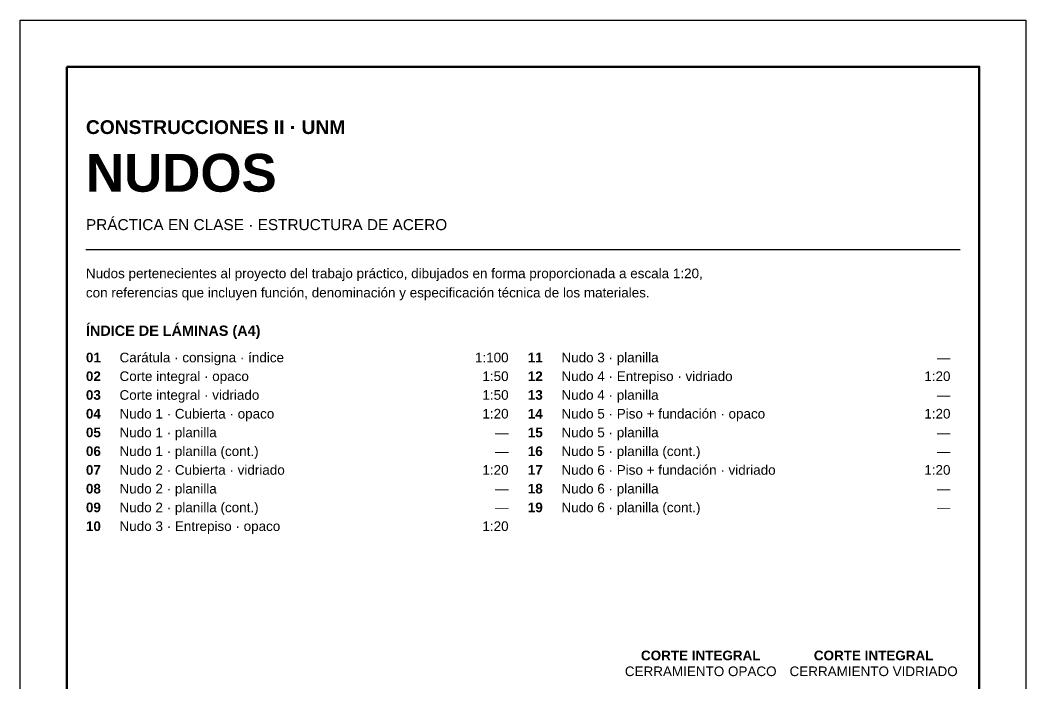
# Model space of a CAD drawing. Header units: millimetres. Extents: x 6 to 4194, y 6 to 5934.
# Drawn here: x 6 to 4194, y 3172 to 5934 of the extents above; entities that cross this region are included whole.
import ezdxf
from ezdxf.enums import TextEntityAlignment as Align

# ---------------------------------------------------------------- set-up
doc = ezdxf.new("R2010")
doc.units = ezdxf.units.MM
doc.header["$LTSCALE"] = 20
doc.layers.add('X-MARCO', color=7, linetype='Continuous')
doc.layers.add('X-TEXTOS', color=7, linetype='Continuous')
doc.styles.add('ARIAL', font='arial.ttf')
doc.styles.add('ARIAL-B', font='arialbd.ttf')

msp = doc.modelspace()

# ---------------------------------------------------------------- linework, layer by layer
at = {"layer": 'X-MARCO', "lineweight": 30}
msp.add_lwpolyline([(6, 5934), (4194, 5934), (4194, 6), (6, 6)], close=True, dxfattribs=at)
at = {"layer": 'X-MARCO', "lineweight": 50}
msp.add_lwpolyline([(200, 5740), (4000, 5740), (4000, 200), (200, 200)], close=True, dxfattribs=at)
at = {"layer": 'X-TEXTOS', "lineweight": 30}
msp.add_lwpolyline([(280, 4980), (3920, 4980)], dxfattribs=at)

# ---------------------------------------------------------------- texts
at = {"layer": 'X-TEXTOS'}
for s, height, style, p in [('CONSTRUCCIONES II · UNM', 57.28, 'ARIAL-B', (280, 5460)), ('NUDOS', 157.52, 'ARIAL-B', (280, 5220)), ('PRÁCTICA EN CLASE · ESTRUCTURA DE ACERO', 45.824, 'ARIAL', (280, 5060)), ('Nudos pertenecientes al proyecto del trabajo práctico, dibujados en forma proporcionada a escala 1:20,', 40.096, 'ARIAL', (280, 4860)), ('con referencias que incluyen función, denominación y especificación técnica de los materiales.', 40.096, 'ARIAL', (280, 4780)), ('ÍNDICE DE LÁMINAS (A4)', 42.96, 'ARIAL-B', (280, 4620)), ('01', 40.1, 'ARIAL-B', (280, 4510)), ('Carátula · consigna · índice', 40.096, 'ARIAL', (420, 4510)), ('11', 40.1, 'ARIAL-B', (2120, 4510)), ('Nudo 3 · planilla', 40.096, 'ARIAL', (2260, 4510)), ('02', 40.1, 'ARIAL-B', (280, 4432)), ('Corte integral · opaco', 40.096, 'ARIAL', (420, 4432)), ('12', 40.1, 'ARIAL-B', (2120, 4432)), ('Nudo 4 · Entrepiso · vidriado', 40.096, 'ARIAL', (2260, 4432)), ('03', 40.1, 'ARIAL-B', (280, 4354)), ('Corte integral · vidriado', 40.096, 'ARIAL', (420, 4354)), ('13', 40.1, 'ARIAL-B', (2120, 4354)), ('Nudo 4 · planilla', 40.096, 'ARIAL', (2260, 4354)), ('04', 40.1, 'ARIAL-B', (280, 4276)), ('Nudo 1 · Cubierta · opaco', 40.096, 'ARIAL', (420, 4276)), ('14', 40.1, 'ARIAL-B', (2120, 4276)), ('Nudo 5 · Piso + fundación · opaco', 40.096, 'ARIAL', (2260, 4276)), ('05', 40.1, 'ARIAL-B', (280, 4198)), ('Nudo 1 · planilla', 40.096, 'ARIAL', (420, 4198)), ('15', 40.1, 'ARIAL-B', (2120, 4198)), ('Nudo 5 · planilla', 40.096, 'ARIAL', (2260, 4198)), ('06', 40.1, 'ARIAL-B', (280, 4120)), ('Nudo 1 · planilla (cont.)', 40.096, 'ARIAL', (420, 4120)), ('16', 40.1, 'ARIAL-B', (2120, 4120)), ('Nudo 5 · planilla (cont.)', 40.096, 'ARIAL', (2260, 4120)), ('07', 40.1, 'ARIAL-B', (280, 4042)), ('Nudo 2 · Cubierta · vidriado', 40.096, 'ARIAL', (420, 4042)), ('17', 40.1, 'ARIAL-B', (2120, 4042)), ('Nudo 6 · Piso + fundación · vidriado', 40.096, 'ARIAL', (2260, 4042)), ('08', 40.1, 'ARIAL-B', (280, 3964)), ('Nudo 2 · planilla', 40.096, 'ARIAL', (420, 3964)), ('18', 40.1, 'ARIAL-B', (2120, 3964)), ('Nudo 6 · planilla', 40.096, 'ARIAL', (2260, 3964)), ('09', 40.1, 'ARIAL-B', (280, 3886)), ('Nudo 2 · planilla (cont.)', 40.096, 'ARIAL', (420, 3886)), ('19', 40.1, 'ARIAL-B', (2120, 3886)), ('Nudo 6 · planilla (cont.)', 40.096, 'ARIAL', (2260, 3886)), ('10', 40.1, 'ARIAL-B', (280, 3808)), ('Nudo 3 · Entrepiso · opaco', 40.096, 'ARIAL', (420, 3808))]:
    msp.add_text(s, height=height, dxfattribs=dict(at, style=style)).set_placement(p)
at = {"layer": 'X-TEXTOS', "style": 'ARIAL'}
for s, p in [('1:100', (2040, 4510)), ('—', (3880, 4510)), ('1:50', (2040, 4432)), ('1:20', (3880, 4432)), ('1:50', (2040, 4354)), ('—', (3880, 4354)), ('1:20', (2040, 4276)), ('1:20', (3880, 4276)), ('—', (2040, 4198)), ('—', (3880, 4198)), ('—', (2040, 4120)), ('—', (3880, 4120)), ('1:20', (2040, 4042)), ('1:20', (3880, 4042)), ('—', (2040, 3964)), ('—', (3880, 3964)), ('—', (2040, 3886)), ('—', (3880, 3886)), ('1:20', (2040, 3808))]:
    msp.add_text(s, height=40.1, dxfattribs=at).set_placement(p, align=Align.RIGHT)
at = {"layer": 'X-TEXTOS'}
for s, style, p in [('CORTE INTEGRAL', 'ARIAL-B', (2840, 3270)), ('CORTE INTEGRAL', 'ARIAL-B', (3560, 3270)), ('CERRAMIENTO OPACO', 'ARIAL', (2840, 3204)), ('CERRAMIENTO VIDRIADO', 'ARIAL', (3560, 3204))]:
    msp.add_text(s, height=40.096, dxfattribs=dict(at, style=style)).set_placement(p, align=Align.CENTER)

doc.saveas('drawing.dxf')
